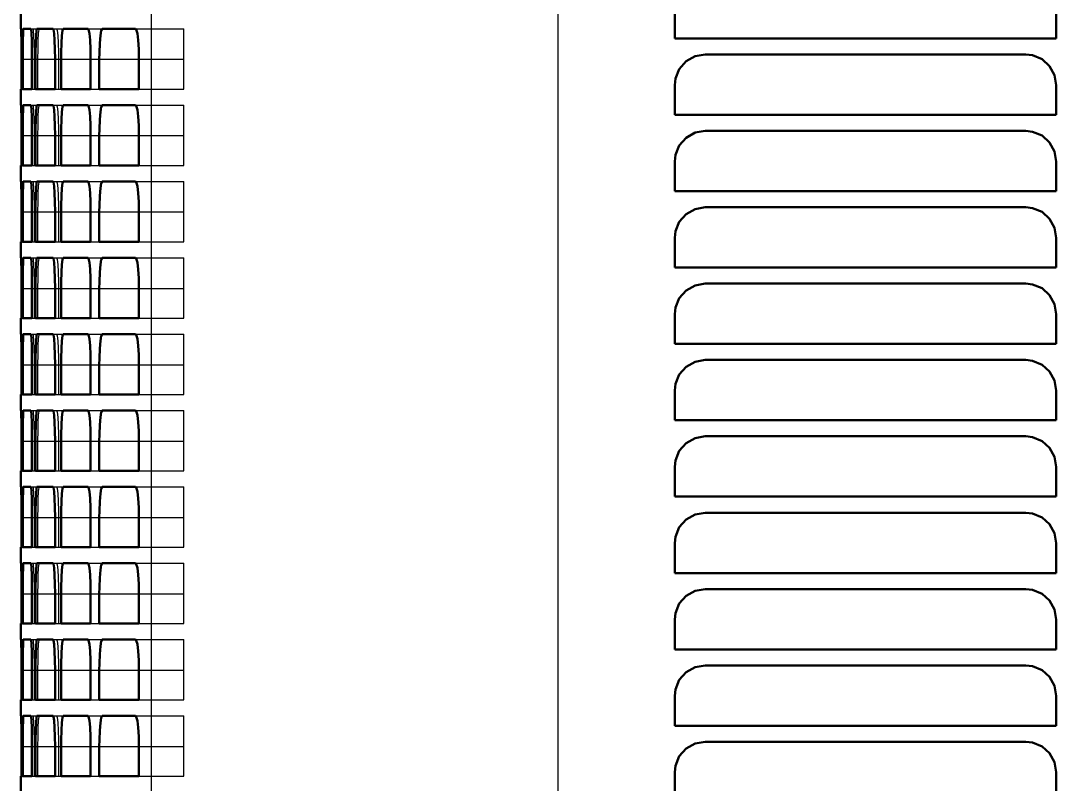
# Model space of a CAD drawing. Header units: inches. Extents: x -0.3 to 35.5, y 0 to 41.9.
# Drawn here: x -0.27 to 6.52, y 30.8 to 35.8 of the extents above; entities that cross this region are included whole.
import ezdxf

# ---------------------------------------------------------------- set-up
doc = ezdxf.new("R2010")
doc.units = ezdxf.units.IN
doc.header["$MEASUREMENT"] = 0
doc.linetypes.add('Dashed', pattern=[2, 1, -1])
for name, color, linetype, lineweight in [('AM_0', 7, 'Continuous', 50), ('AM_4', 3, 'Continuous', 25), ('AM_9', 6, 'Dashed', 25)]:
    doc.layers.add(name, color=color, linetype=linetype, lineweight=lineweight)

msp = doc.modelspace()

# ---------------------------------------------------------------- linework, layer by layer
at = {"layer": 'AM_0'}
for p, q in [((-0.27, 35.855), (-0.27, 35.75)), ((4.016, 35.881), (4.016, 35.686)), ((6.516, 35.686), (6.516, 35.881)), ((-0.2669, 35.75), (-0.27, 35.75)), ((-0.2032, 35.75), (-0.255, 35.75)), ((-0.0573, 35.75), (-0.1644, 35.75)), ((0.171, 35.75), (0.0085, 35.75)), ((0.4823, 35.75), (0.2639, 35.75)), ((4.016, 35.686), (6.516, 35.686)), ((6.316, 35.581), (4.216, 35.581)), ((-0.2652, 35.355), (-0.2652, 35.55)), ((-0.258, 35.55), (-0.258, 35.355)), ((-0.1963, 35.355), (-0.1963, 35.55)), ((-0.1727, 35.55), (-0.1727, 35.355)), ((-0.0452, 35.355), (-0.0452, 35.55)), ((-0.0051, 35.55), (-0.0051, 35.355)), ((0.1884, 35.355), (0.1884, 35.55)), ((0.2451, 35.55), (0.2451, 35.355)), ((0.505, 35.355), (0.505, 35.55)), ((4.016, 35.381), (4.016, 35.186)), ((6.516, 35.186), (6.516, 35.381)), ((-0.27, 35.355), (-0.2652, 35.355)), ((-0.27, 35.355), (-0.27, 35.25)), ((-0.258, 35.355), (-0.1963, 35.355)), ((-0.1727, 35.355), (-0.0452, 35.355)), ((-0.0051, 35.355), (0.1884, 35.355)), ((0.2451, 35.355), (0.505, 35.355)), ((-0.2669, 35.25), (-0.27, 35.25)), ((-0.2032, 35.25), (-0.255, 35.25)), ((-0.0573, 35.25), (-0.1644, 35.25)), ((0.171, 35.25), (0.0085, 35.25)), ((0.4823, 35.25), (0.2639, 35.25)), ((4.016, 35.186), (6.516, 35.186)), ((-0.2652, 34.855), (-0.2652, 35.05)), ((-0.258, 35.05), (-0.258, 34.855)), ((-0.1963, 34.855), (-0.1963, 35.05)), ((-0.1727, 35.05), (-0.1727, 34.855)), ((-0.0452, 34.855), (-0.0452, 35.05)), ((-0.0051, 35.05), (-0.0051, 34.855)), ((0.1884, 34.855), (0.1884, 35.05)), ((0.2451, 35.05), (0.2451, 34.855)), ((0.505, 34.855), (0.505, 35.05)), ((6.316, 35.081), (4.216, 35.081)), ((4.016, 34.881), (4.016, 34.686)), ((6.516, 34.686), (6.516, 34.881)), ((-0.27, 34.855), (-0.2652, 34.855)), ((-0.27, 34.855), (-0.27, 34.75)), ((-0.258, 34.855), (-0.1963, 34.855)), ((-0.1727, 34.855), (-0.0452, 34.855)), ((-0.0051, 34.855), (0.1884, 34.855)), ((0.2451, 34.855), (0.505, 34.855)), ((-0.2669, 34.75), (-0.27, 34.75)), ((-0.2032, 34.75), (-0.255, 34.75)), ((-0.0573, 34.75), (-0.1644, 34.75)), ((0.171, 34.75), (0.0085, 34.75)), ((0.4823, 34.75), (0.2639, 34.75)), ((4.016, 34.686), (6.516, 34.686)), ((-0.2652, 34.355), (-0.2652, 34.55)), ((-0.258, 34.55), (-0.258, 34.355)), ((-0.1963, 34.355), (-0.1963, 34.55)), ((-0.1727, 34.55), (-0.1727, 34.355)), ((-0.0452, 34.355), (-0.0452, 34.55)), ((-0.0051, 34.55), (-0.0051, 34.355)), ((0.1884, 34.355), (0.1884, 34.55)), ((0.2451, 34.55), (0.2451, 34.355)), ((0.505, 34.355), (0.505, 34.55)), ((6.316, 34.581), (4.216, 34.581)), ((-0.27, 34.355), (-0.2652, 34.355)), ((-0.27, 34.355), (-0.27, 34.25)), ((-0.258, 34.355), (-0.1963, 34.355)), ((-0.1727, 34.355), (-0.0452, 34.355)), ((-0.0051, 34.355), (0.1884, 34.355)), ((0.2451, 34.355), (0.505, 34.355)), ((4.016, 34.381), (4.016, 34.186)), ((6.516, 34.186), (6.516, 34.381)), ((-0.2669, 34.25), (-0.27, 34.25)), ((-0.2032, 34.25), (-0.255, 34.25)), ((-0.0573, 34.25), (-0.1644, 34.25)), ((0.171, 34.25), (0.0085, 34.25)), ((0.4823, 34.25), (0.2639, 34.25)), ((4.016, 34.186), (6.516, 34.186)), ((6.316, 34.081), (4.216, 34.081)), ((-0.2652, 33.855), (-0.2652, 34.05)), ((-0.258, 34.05), (-0.258, 33.855)), ((-0.1963, 33.855), (-0.1963, 34.05)), ((-0.1727, 34.05), (-0.1727, 33.855)), ((-0.0452, 33.855), (-0.0452, 34.05)), ((-0.0051, 34.05), (-0.0051, 33.855)), ((0.1884, 33.855), (0.1884, 34.05)), ((0.2451, 34.05), (0.2451, 33.855)), ((0.505, 33.855), (0.505, 34.05)), ((4.016, 33.881), (4.016, 33.686)), ((6.516, 33.686), (6.516, 33.881)), ((-0.27, 33.855), (-0.2652, 33.855)), ((-0.27, 33.855), (-0.27, 33.75)), ((-0.258, 33.855), (-0.1963, 33.855)), ((-0.1727, 33.855), (-0.0452, 33.855)), ((-0.0051, 33.855), (0.1884, 33.855)), ((0.2451, 33.855), (0.505, 33.855)), ((-0.2669, 33.75), (-0.27, 33.75)), ((-0.2032, 33.75), (-0.255, 33.75)), ((-0.0573, 33.75), (-0.1644, 33.75)), ((0.171, 33.75), (0.0085, 33.75)), ((0.4823, 33.75), (0.2639, 33.75)), ((4.016, 33.686), (6.516, 33.686)), ((-0.2652, 33.355), (-0.2652, 33.55)), ((-0.258, 33.55), (-0.258, 33.355)), ((-0.1963, 33.355), (-0.1963, 33.55)), ((-0.1727, 33.55), (-0.1727, 33.355)), ((-0.0452, 33.355), (-0.0452, 33.55)), ((-0.0051, 33.55), (-0.0051, 33.355)), ((0.1884, 33.355), (0.1884, 33.55)), ((0.2451, 33.55), (0.2451, 33.355)), ((0.505, 33.355), (0.505, 33.55)), ((6.316, 33.581), (4.216, 33.581)), ((-0.27, 33.355), (-0.2652, 33.355)), ((-0.27, 33.355), (-0.27, 33.25)), ((-0.258, 33.355), (-0.1963, 33.355)), ((-0.1727, 33.355), (-0.0452, 33.355)), ((-0.0051, 33.355), (0.1884, 33.355)), ((0.2451, 33.355), (0.505, 33.355)), ((4.016, 33.381), (4.016, 33.186)), ((6.516, 33.186), (6.516, 33.381)), ((-0.2669, 33.25), (-0.27, 33.25)), ((-0.2032, 33.25), (-0.255, 33.25)), ((-0.0573, 33.25), (-0.1644, 33.25)), ((0.171, 33.25), (0.0085, 33.25)), ((0.4823, 33.25), (0.2639, 33.25)), ((4.016, 33.186), (6.516, 33.186)), ((-0.2652, 32.855), (-0.2652, 33.05)), ((-0.258, 33.05), (-0.258, 32.855)), ((-0.1963, 32.855), (-0.1963, 33.05)), ((-0.1727, 33.05), (-0.1727, 32.855)), ((-0.0452, 32.855), (-0.0452, 33.05)), ((-0.0051, 33.05), (-0.0051, 32.855)), ((0.1884, 32.855), (0.1884, 33.05)), ((0.2451, 33.05), (0.2451, 32.855)), ((0.505, 32.855), (0.505, 33.05)), ((6.316, 33.081), (4.216, 33.081)), ((-0.27, 32.855), (-0.2652, 32.855)), ((-0.27, 32.855), (-0.27, 32.75)), ((-0.258, 32.855), (-0.1963, 32.855)), ((-0.1727, 32.855), (-0.0452, 32.855)), ((-0.0051, 32.855), (0.1884, 32.855)), ((0.2451, 32.855), (0.505, 32.855)), ((4.016, 32.881), (4.016, 32.686)), ((6.516, 32.686), (6.516, 32.881)), ((-0.2669, 32.75), (-0.27, 32.75)), ((-0.2032, 32.75), (-0.255, 32.75)), ((-0.0573, 32.75), (-0.1644, 32.75)), ((0.171, 32.75), (0.0085, 32.75)), ((0.4823, 32.75), (0.2639, 32.75)), ((4.016, 32.686), (6.516, 32.686)), ((6.316, 32.581), (4.216, 32.581)), ((-0.2652, 32.355), (-0.2652, 32.55)), ((-0.258, 32.55), (-0.258, 32.355)), ((-0.1963, 32.355), (-0.1963, 32.55)), ((-0.1727, 32.55), (-0.1727, 32.355)), ((-0.0452, 32.355), (-0.0452, 32.55)), ((-0.0051, 32.55), (-0.0051, 32.355)), ((0.1884, 32.355), (0.1884, 32.55)), ((0.2451, 32.55), (0.2451, 32.355)), ((0.505, 32.355), (0.505, 32.55)), ((4.016, 32.381), (4.016, 32.186)), ((6.516, 32.186), (6.516, 32.381)), ((-0.27, 32.355), (-0.2652, 32.355)), ((-0.27, 32.355), (-0.27, 32.25)), ((-0.258, 32.355), (-0.1963, 32.355)), ((-0.1727, 32.355), (-0.0452, 32.355)), ((-0.0051, 32.355), (0.1884, 32.355)), ((0.2451, 32.355), (0.505, 32.355)), ((-0.2669, 32.25), (-0.27, 32.25)), ((-0.2032, 32.25), (-0.255, 32.25)), ((-0.0573, 32.25), (-0.1644, 32.25)), ((0.171, 32.25), (0.0085, 32.25)), ((0.4823, 32.25), (0.2639, 32.25)), ((4.016, 32.186), (6.516, 32.186)), ((-0.2652, 31.855), (-0.2652, 32.05)), ((-0.258, 32.05), (-0.258, 31.855)), ((-0.1963, 31.855), (-0.1963, 32.05)), ((-0.1727, 32.05), (-0.1727, 31.855)), ((-0.0452, 31.855), (-0.0452, 32.05)), ((-0.0051, 32.05), (-0.0051, 31.855)), ((0.1884, 31.855), (0.1884, 32.05)), ((0.2451, 32.05), (0.2451, 31.855)), ((0.505, 31.855), (0.505, 32.05)), ((6.316, 32.081), (4.216, 32.081)), ((-0.27, 31.855), (-0.2652, 31.855)), ((-0.27, 31.855), (-0.27, 31.75)), ((-0.258, 31.855), (-0.1963, 31.855)), ((-0.1727, 31.855), (-0.0452, 31.855)), ((-0.0051, 31.855), (0.1884, 31.855)), ((0.2451, 31.855), (0.505, 31.855)), ((4.016, 31.881), (4.016, 31.686)), ((6.516, 31.686), (6.516, 31.881)), ((-0.2669, 31.75), (-0.27, 31.75)), ((-0.2032, 31.75), (-0.255, 31.75)), ((-0.0573, 31.75), (-0.1644, 31.75)), ((0.171, 31.75), (0.0085, 31.75)), ((0.4823, 31.75), (0.2639, 31.75)), ((4.016, 31.686), (6.516, 31.686)), ((6.316, 31.581), (4.216, 31.581)), ((-0.2652, 31.355), (-0.2652, 31.55)), ((-0.258, 31.55), (-0.258, 31.355)), ((-0.1963, 31.355), (-0.1963, 31.55)), ((-0.1727, 31.55), (-0.1727, 31.355)), ((-0.0452, 31.355), (-0.0452, 31.55)), ((-0.0051, 31.55), (-0.0051, 31.355)), ((0.1884, 31.355), (0.1884, 31.55)), ((0.2451, 31.55), (0.2451, 31.355)), ((0.505, 31.355), (0.505, 31.55)), ((-0.27, 31.355), (-0.2652, 31.355)), ((-0.27, 31.355), (-0.27, 31.25)), ((-0.258, 31.355), (-0.1963, 31.355)), ((-0.1727, 31.355), (-0.0452, 31.355)), ((-0.0051, 31.355), (0.1884, 31.355)), ((0.2451, 31.355), (0.505, 31.355)), ((4.016, 31.381), (4.016, 31.186)), ((6.516, 31.186), (6.516, 31.381)), ((-0.2669, 31.25), (-0.27, 31.25)), ((-0.2032, 31.25), (-0.255, 31.25)), ((-0.0573, 31.25), (-0.1644, 31.25)), ((0.171, 31.25), (0.0085, 31.25)), ((0.4823, 31.25), (0.2639, 31.25)), ((4.016, 31.186), (6.516, 31.186)), ((6.316, 31.081), (4.216, 31.081)), ((-0.2652, 30.855), (-0.2652, 31.05)), ((-0.258, 31.05), (-0.258, 30.855)), ((-0.1963, 30.855), (-0.1963, 31.05)), ((-0.1727, 31.05), (-0.1727, 30.855)), ((-0.0452, 30.855), (-0.0452, 31.05)), ((-0.0051, 31.05), (-0.0051, 30.855)), ((0.1884, 30.855), (0.1884, 31.05)), ((0.2451, 31.05), (0.2451, 30.855)), ((0.505, 30.855), (0.505, 31.05)), ((4.016, 30.881), (4.016, 30.686)), ((6.516, 30.686), (6.516, 30.881)), ((-0.27, 30.855), (-0.2652, 30.855)), ((-0.27, 30.855), (-0.27, 30.75)), ((-0.258, 30.855), (-0.1963, 30.855)), ((-0.1727, 30.855), (-0.0452, 30.855)), ((-0.0051, 30.855), (0.1884, 30.855)), ((0.2451, 30.855), (0.505, 30.855))]:
    msp.add_line(p, q, dxfattribs=at)
for points in [[(-0.2652, 35.55), (-0.2653, 35.6162), (-0.2656, 35.6749), (-0.266, 35.7196), (-0.2665, 35.7451), (-0.2669, 35.75)], [(-0.255, 35.75), (-0.256, 35.7387), (-0.2569, 35.7062), (-0.2576, 35.656), (-0.258, 35.5939), (-0.258, 35.55)], [(-0.1963, 35.55), (-0.1967, 35.6162), (-0.1978, 35.6749), (-0.1996, 35.7195), (-0.2017, 35.7451), (-0.2032, 35.75)], [(-0.1644, 35.75), (-0.1672, 35.7387), (-0.1696, 35.7061), (-0.1714, 35.6559), (-0.1725, 35.5937), (-0.1727, 35.55)], [(-0.0452, 35.55), (-0.0459, 35.6161), (-0.0479, 35.6748), (-0.0509, 35.7194), (-0.0547, 35.745), (-0.0573, 35.75)], [(0.0085, 35.75), (0.0039, 35.7387), (0, 35.706), (-0.003, 35.6557), (-0.0047, 35.5935), (-0.0051, 35.55)], [(0.1884, 35.55), (0.1875, 35.616), (0.1846, 35.6746), (0.1803, 35.7192), (0.1749, 35.745), (0.171, 35.75)], [(0.2639, 35.75), (0.2576, 35.7386), (0.2521, 35.7058), (0.2479, 35.6553), (0.2455, 35.5931), (0.2451, 35.55)], [(0.505, 35.55), (0.5038, 35.6159), (0.5001, 35.6743), (0.4944, 35.719), (0.4874, 35.7448), (0.4823, 35.75)], [(4.216, 35.581), (4.1495, 35.5696), (4.0905, 35.5367), (4.0458, 35.486), (4.0206, 35.4237), (4.016, 35.381)], [(6.516, 35.381), (6.5048, 35.447), (6.4725, 35.5055), (6.4227, 35.5502), (6.3607, 35.5759), (6.316, 35.581)], [(-0.2652, 35.05), (-0.2653, 35.1162), (-0.2656, 35.1749), (-0.266, 35.2196), (-0.2665, 35.2451), (-0.2669, 35.25)], [(-0.255, 35.25), (-0.256, 35.2387), (-0.2569, 35.2062), (-0.2576, 35.156), (-0.258, 35.0939), (-0.258, 35.05)], [(-0.1963, 35.05), (-0.1967, 35.1162), (-0.1978, 35.1749), (-0.1996, 35.2195), (-0.2017, 35.2451), (-0.2032, 35.25)], [(-0.1644, 35.25), (-0.1672, 35.2387), (-0.1696, 35.2061), (-0.1714, 35.1559), (-0.1725, 35.0937), (-0.1727, 35.05)], [(-0.0452, 35.05), (-0.0459, 35.1161), (-0.0479, 35.1748), (-0.0509, 35.2194), (-0.0547, 35.245), (-0.0573, 35.25)], [(0.0085, 35.25), (0.0039, 35.2387), (0, 35.206), (-0.003, 35.1557), (-0.0047, 35.0935), (-0.0051, 35.05)], [(0.1884, 35.05), (0.1875, 35.116), (0.1846, 35.1746), (0.1803, 35.2192), (0.1749, 35.245), (0.171, 35.25)], [(0.2639, 35.25), (0.2576, 35.2386), (0.2521, 35.2058), (0.2479, 35.1553), (0.2455, 35.0931), (0.2451, 35.05)], [(0.505, 35.05), (0.5038, 35.1159), (0.5001, 35.1743), (0.4944, 35.219), (0.4874, 35.2448), (0.4823, 35.25)], [(4.216, 35.081), (4.1495, 35.0696), (4.0905, 35.0367), (4.0458, 34.986), (4.0206, 34.9237), (4.016, 34.881)], [(6.516, 34.881), (6.5048, 34.947), (6.4725, 35.0055), (6.4227, 35.0502), (6.3607, 35.0759), (6.316, 35.081)], [(-0.2652, 34.55), (-0.2653, 34.6162), (-0.2656, 34.6749), (-0.266, 34.7196), (-0.2665, 34.7451), (-0.2669, 34.75)], [(-0.255, 34.75), (-0.256, 34.7387), (-0.2569, 34.7062), (-0.2576, 34.656), (-0.258, 34.5939), (-0.258, 34.55)], [(-0.1963, 34.55), (-0.1967, 34.6162), (-0.1978, 34.6749), (-0.1996, 34.7195), (-0.2017, 34.7451), (-0.2032, 34.75)], [(-0.1644, 34.75), (-0.1672, 34.7387), (-0.1696, 34.7061), (-0.1714, 34.6559), (-0.1725, 34.5937), (-0.1727, 34.55)], [(-0.0452, 34.55), (-0.0459, 34.6161), (-0.0479, 34.6748), (-0.0509, 34.7194), (-0.0547, 34.745), (-0.0573, 34.75)], [(0.0085, 34.75), (0.0039, 34.7387), (0, 34.706), (-0.003, 34.6557), (-0.0047, 34.5935), (-0.0051, 34.55)], [(0.1884, 34.55), (0.1875, 34.616), (0.1846, 34.6746), (0.1803, 34.7192), (0.1749, 34.745), (0.171, 34.75)], [(0.2639, 34.75), (0.2576, 34.7386), (0.2521, 34.7058), (0.2479, 34.6553), (0.2455, 34.5931), (0.2451, 34.55)], [(0.505, 34.55), (0.5038, 34.6159), (0.5001, 34.6743), (0.4944, 34.719), (0.4874, 34.7448), (0.4823, 34.75)], [(4.216, 34.581), (4.1495, 34.5696), (4.0905, 34.5367), (4.0458, 34.486), (4.0206, 34.4237), (4.016, 34.381)], [(6.516, 34.381), (6.5048, 34.447), (6.4725, 34.5055), (6.4227, 34.5502), (6.3607, 34.5759), (6.316, 34.581)], [(-0.2652, 34.05), (-0.2653, 34.1162), (-0.2656, 34.1749), (-0.266, 34.2196), (-0.2665, 34.2451), (-0.2669, 34.25)], [(-0.255, 34.25), (-0.256, 34.2387), (-0.2569, 34.2062), (-0.2576, 34.156), (-0.258, 34.0939), (-0.258, 34.05)], [(-0.1963, 34.05), (-0.1967, 34.1162), (-0.1978, 34.1749), (-0.1996, 34.2195), (-0.2017, 34.2451), (-0.2032, 34.25)], [(-0.1644, 34.25), (-0.1672, 34.2387), (-0.1696, 34.2061), (-0.1714, 34.1559), (-0.1725, 34.0937), (-0.1727, 34.05)], [(-0.0452, 34.05), (-0.0459, 34.1161), (-0.0479, 34.1748), (-0.0509, 34.2194), (-0.0547, 34.245), (-0.0573, 34.25)], [(0.0085, 34.25), (0.0039, 34.2387), (0, 34.206), (-0.003, 34.1557), (-0.0047, 34.0935), (-0.0051, 34.05)], [(0.1884, 34.05), (0.1875, 34.116), (0.1846, 34.1746), (0.1803, 34.2192), (0.1749, 34.245), (0.171, 34.25)], [(0.2639, 34.25), (0.2576, 34.2386), (0.2521, 34.2058), (0.2479, 34.1553), (0.2455, 34.0931), (0.2451, 34.05)], [(0.505, 34.05), (0.5038, 34.1159), (0.5001, 34.1743), (0.4944, 34.219), (0.4874, 34.2448), (0.4823, 34.25)], [(4.216, 34.081), (4.1495, 34.0696), (4.0905, 34.0367), (4.0458, 33.986), (4.0206, 33.9237), (4.016, 33.881)], [(6.516, 33.881), (6.5048, 33.947), (6.4725, 34.0055), (6.4227, 34.0502), (6.3607, 34.0759), (6.316, 34.081)], [(-0.2652, 33.55), (-0.2653, 33.6162), (-0.2656, 33.6749), (-0.266, 33.7196), (-0.2665, 33.7451), (-0.2669, 33.75)], [(-0.255, 33.75), (-0.256, 33.7387), (-0.2569, 33.7062), (-0.2576, 33.656), (-0.258, 33.5939), (-0.258, 33.55)], [(-0.1963, 33.55), (-0.1967, 33.6162), (-0.1978, 33.6749), (-0.1996, 33.7195), (-0.2017, 33.7451), (-0.2032, 33.75)], [(-0.1644, 33.75), (-0.1672, 33.7387), (-0.1696, 33.7061), (-0.1714, 33.6559), (-0.1725, 33.5937), (-0.1727, 33.55)], [(-0.0452, 33.55), (-0.0459, 33.6161), (-0.0479, 33.6748), (-0.0509, 33.7194), (-0.0547, 33.745), (-0.0573, 33.75)], [(0.0085, 33.75), (0.0039, 33.7387), (0, 33.706), (-0.003, 33.6557), (-0.0047, 33.5935), (-0.0051, 33.55)], [(0.1884, 33.55), (0.1875, 33.616), (0.1846, 33.6746), (0.1803, 33.7192), (0.1749, 33.745), (0.171, 33.75)], [(0.2639, 33.75), (0.2576, 33.7386), (0.2521, 33.7058), (0.2479, 33.6553), (0.2455, 33.5931), (0.2451, 33.55)], [(0.505, 33.55), (0.5038, 33.6159), (0.5001, 33.6743), (0.4944, 33.719), (0.4874, 33.7448), (0.4823, 33.75)], [(4.216, 33.581), (4.1495, 33.5696), (4.0905, 33.5367), (4.0458, 33.486), (4.0206, 33.4237), (4.016, 33.381)], [(6.516, 33.381), (6.5048, 33.447), (6.4725, 33.5055), (6.4227, 33.5502), (6.3607, 33.5759), (6.316, 33.581)], [(-0.2652, 33.05), (-0.2653, 33.1162), (-0.2656, 33.1749), (-0.266, 33.2196), (-0.2665, 33.2451), (-0.2669, 33.25)], [(-0.255, 33.25), (-0.256, 33.2387), (-0.2569, 33.2062), (-0.2576, 33.156), (-0.258, 33.0939), (-0.258, 33.05)], [(-0.1963, 33.05), (-0.1967, 33.1162), (-0.1978, 33.1749), (-0.1996, 33.2195), (-0.2017, 33.2451), (-0.2032, 33.25)], [(-0.1644, 33.25), (-0.1672, 33.2387), (-0.1696, 33.2061), (-0.1714, 33.1559), (-0.1725, 33.0937), (-0.1727, 33.05)], [(-0.0452, 33.05), (-0.0459, 33.1161), (-0.0479, 33.1748), (-0.0509, 33.2194), (-0.0547, 33.245), (-0.0573, 33.25)], [(0.0085, 33.25), (0.0039, 33.2387), (0, 33.206), (-0.003, 33.1557), (-0.0047, 33.0935), (-0.0051, 33.05)], [(0.1884, 33.05), (0.1875, 33.116), (0.1846, 33.1746), (0.1803, 33.2192), (0.1749, 33.245), (0.171, 33.25)], [(0.2639, 33.25), (0.2576, 33.2386), (0.2521, 33.2058), (0.2479, 33.1553), (0.2455, 33.0931), (0.2451, 33.05)], [(0.505, 33.05), (0.5038, 33.1159), (0.5001, 33.1743), (0.4944, 33.219), (0.4874, 33.2448), (0.4823, 33.25)], [(4.216, 33.081), (4.1495, 33.0696), (4.0905, 33.0367), (4.0458, 32.986), (4.0206, 32.9237), (4.016, 32.881)], [(6.516, 32.881), (6.5048, 32.947), (6.4725, 33.0055), (6.4227, 33.0502), (6.3607, 33.0759), (6.316, 33.081)], [(-0.2652, 32.55), (-0.2653, 32.6162), (-0.2656, 32.6749), (-0.266, 32.7196), (-0.2665, 32.7451), (-0.2669, 32.75)], [(-0.255, 32.75), (-0.256, 32.7387), (-0.2569, 32.7062), (-0.2576, 32.656), (-0.258, 32.5939), (-0.258, 32.55)], [(-0.1963, 32.55), (-0.1967, 32.6162), (-0.1978, 32.6749), (-0.1996, 32.7195), (-0.2017, 32.7451), (-0.2032, 32.75)], [(-0.1644, 32.75), (-0.1672, 32.7387), (-0.1696, 32.7061), (-0.1714, 32.6559), (-0.1725, 32.5937), (-0.1727, 32.55)], [(-0.0452, 32.55), (-0.0459, 32.6161), (-0.0479, 32.6748), (-0.0509, 32.7194), (-0.0547, 32.745), (-0.0573, 32.75)], [(0.0085, 32.75), (0.0039, 32.7387), (0, 32.706), (-0.003, 32.6557), (-0.0047, 32.5935), (-0.0051, 32.55)], [(0.1884, 32.55), (0.1875, 32.616), (0.1846, 32.6746), (0.1803, 32.7192), (0.1749, 32.745), (0.171, 32.75)], [(0.2639, 32.75), (0.2576, 32.7386), (0.2521, 32.7058), (0.2479, 32.6553), (0.2455, 32.5931), (0.2451, 32.55)], [(0.505, 32.55), (0.5038, 32.6159), (0.5001, 32.6743), (0.4944, 32.719), (0.4874, 32.7448), (0.4823, 32.75)], [(4.216, 32.581), (4.1495, 32.5696), (4.0905, 32.5367), (4.0458, 32.486), (4.0206, 32.4237), (4.016, 32.381)], [(6.516, 32.381), (6.5048, 32.447), (6.4725, 32.5055), (6.4227, 32.5502), (6.3607, 32.5759), (6.316, 32.581)], [(-0.2652, 32.05), (-0.2653, 32.1162), (-0.2656, 32.1749), (-0.266, 32.2196), (-0.2665, 32.2451), (-0.2669, 32.25)], [(-0.255, 32.25), (-0.256, 32.2387), (-0.2569, 32.2062), (-0.2576, 32.156), (-0.258, 32.0939), (-0.258, 32.05)], [(-0.1963, 32.05), (-0.1967, 32.1162), (-0.1978, 32.1749), (-0.1996, 32.2195), (-0.2017, 32.2451), (-0.2032, 32.25)], [(-0.1644, 32.25), (-0.1672, 32.2387), (-0.1696, 32.2061), (-0.1714, 32.1559), (-0.1725, 32.0937), (-0.1727, 32.05)], [(-0.0452, 32.05), (-0.0459, 32.1161), (-0.0479, 32.1748), (-0.0509, 32.2194), (-0.0547, 32.245), (-0.0573, 32.25)], [(0.0085, 32.25), (0.0039, 32.2387), (0, 32.206), (-0.003, 32.1557), (-0.0047, 32.0935), (-0.0051, 32.05)], [(0.1884, 32.05), (0.1875, 32.116), (0.1846, 32.1746), (0.1803, 32.2192), (0.1749, 32.245), (0.171, 32.25)], [(0.2639, 32.25), (0.2576, 32.2386), (0.2521, 32.2058), (0.2479, 32.1553), (0.2455, 32.0931), (0.2451, 32.05)], [(0.505, 32.05), (0.5038, 32.1159), (0.5001, 32.1743), (0.4944, 32.219), (0.4874, 32.2448), (0.4823, 32.25)], [(4.216, 32.081), (4.1495, 32.0696), (4.0905, 32.0367), (4.0458, 31.986), (4.0206, 31.9237), (4.016, 31.881)], [(6.516, 31.881), (6.5048, 31.947), (6.4725, 32.0055), (6.4227, 32.0502), (6.3607, 32.0759), (6.316, 32.081)], [(-0.2652, 31.55), (-0.2653, 31.6162), (-0.2656, 31.6749), (-0.266, 31.7196), (-0.2665, 31.7451), (-0.2669, 31.75)], [(-0.255, 31.75), (-0.256, 31.7387), (-0.2569, 31.7062), (-0.2576, 31.656), (-0.258, 31.5939), (-0.258, 31.55)], [(-0.1963, 31.55), (-0.1967, 31.6162), (-0.1978, 31.6749), (-0.1996, 31.7195), (-0.2017, 31.7451), (-0.2032, 31.75)], [(-0.1644, 31.75), (-0.1672, 31.7387), (-0.1696, 31.7061), (-0.1714, 31.6559), (-0.1725, 31.5937), (-0.1727, 31.55)], [(-0.0452, 31.55), (-0.0459, 31.6161), (-0.0479, 31.6748), (-0.0509, 31.7194), (-0.0547, 31.745), (-0.0573, 31.75)], [(0.0085, 31.75), (0.0039, 31.7387), (0, 31.706), (-0.003, 31.6557), (-0.0047, 31.5935), (-0.0051, 31.55)], [(0.1884, 31.55), (0.1875, 31.616), (0.1846, 31.6746), (0.1803, 31.7192), (0.1749, 31.745), (0.171, 31.75)], [(0.2639, 31.75), (0.2576, 31.7386), (0.2521, 31.7058), (0.2479, 31.6553), (0.2455, 31.5931), (0.2451, 31.55)], [(0.505, 31.55), (0.5038, 31.6159), (0.5001, 31.6743), (0.4944, 31.719), (0.4874, 31.7448), (0.4823, 31.75)], [(4.216, 31.581), (4.1495, 31.5696), (4.0905, 31.5367), (4.0458, 31.486), (4.0206, 31.4237), (4.016, 31.381)], [(6.516, 31.381), (6.5048, 31.447), (6.4725, 31.5055), (6.4227, 31.5502), (6.3607, 31.5759), (6.316, 31.581)], [(-0.2652, 31.05), (-0.2653, 31.1162), (-0.2656, 31.1749), (-0.266, 31.2196), (-0.2665, 31.2451), (-0.2669, 31.25)], [(-0.255, 31.25), (-0.256, 31.2387), (-0.2569, 31.2062), (-0.2576, 31.156), (-0.258, 31.0939), (-0.258, 31.05)], [(-0.1963, 31.05), (-0.1967, 31.1162), (-0.1978, 31.1749), (-0.1996, 31.2195), (-0.2017, 31.2451), (-0.2032, 31.25)], [(-0.1644, 31.25), (-0.1672, 31.2387), (-0.1696, 31.2061), (-0.1714, 31.1559), (-0.1725, 31.0937), (-0.1727, 31.05)], [(-0.0452, 31.05), (-0.0459, 31.1161), (-0.0479, 31.1748), (-0.0509, 31.2194), (-0.0547, 31.245), (-0.0573, 31.25)], [(0.0085, 31.25), (0.0039, 31.2387), (0, 31.206), (-0.003, 31.1557), (-0.0047, 31.0935), (-0.0051, 31.05)], [(0.1884, 31.05), (0.1875, 31.116), (0.1846, 31.1746), (0.1803, 31.2192), (0.1749, 31.245), (0.171, 31.25)], [(0.2639, 31.25), (0.2576, 31.2386), (0.2521, 31.2058), (0.2479, 31.1553), (0.2455, 31.0931), (0.2451, 31.05)], [(0.505, 31.05), (0.5038, 31.1159), (0.5001, 31.1743), (0.4944, 31.219), (0.4874, 31.2448), (0.4823, 31.25)], [(4.216, 31.081), (4.1495, 31.0696), (4.0905, 31.0367), (4.0458, 30.986), (4.0206, 30.9237), (4.016, 30.881)], [(6.516, 30.881), (6.5048, 30.947), (6.4725, 31.0055), (6.4227, 31.0502), (6.3607, 31.0759), (6.316, 31.081)]]:
    msp.add_lwpolyline(points, dxfattribs=at)
at = {"layer": 'AM_4'}
for p, q in [((0.5858, 41.15), (0.5858, 1.69)), ((3.2489, 41.15), (3.2489, 1.69)), ((-0.258, 35.55), (-0.1963, 35.55)), ((-0.1727, 35.55), (-0.0452, 35.55)), ((-0.0051, 35.55), (0.1884, 35.55)), ((0.2451, 35.55), (0.505, 35.55)), ((-0.258, 35.05), (-0.1963, 35.05)), ((-0.1727, 35.05), (-0.0452, 35.05)), ((-0.0051, 35.05), (0.1884, 35.05)), ((0.2451, 35.05), (0.505, 35.05)), ((-0.258, 34.55), (-0.1963, 34.55)), ((-0.1727, 34.55), (-0.0452, 34.55)), ((-0.0051, 34.55), (0.1884, 34.55)), ((0.2451, 34.55), (0.505, 34.55)), ((-0.258, 34.05), (-0.1963, 34.05)), ((-0.1727, 34.05), (-0.0452, 34.05)), ((-0.0051, 34.05), (0.1884, 34.05)), ((0.2451, 34.05), (0.505, 34.05)), ((-0.258, 33.55), (-0.1963, 33.55)), ((-0.1727, 33.55), (-0.0452, 33.55)), ((-0.0051, 33.55), (0.1884, 33.55)), ((0.2451, 33.55), (0.505, 33.55)), ((-0.258, 33.05), (-0.1963, 33.05)), ((-0.1727, 33.05), (-0.0452, 33.05)), ((-0.0051, 33.05), (0.1884, 33.05)), ((0.2451, 33.05), (0.505, 33.05)), ((-0.258, 32.55), (-0.1963, 32.55)), ((-0.1727, 32.55), (-0.0452, 32.55)), ((-0.0051, 32.55), (0.1884, 32.55)), ((0.2451, 32.55), (0.505, 32.55)), ((-0.258, 32.05), (-0.1963, 32.05)), ((-0.1727, 32.05), (-0.0452, 32.05)), ((-0.0051, 32.05), (0.1884, 32.05)), ((0.2451, 32.05), (0.505, 32.05)), ((-0.258, 31.55), (-0.1963, 31.55)), ((-0.1727, 31.55), (-0.0452, 31.55)), ((-0.0051, 31.55), (0.1884, 31.55)), ((0.2451, 31.55), (0.505, 31.55)), ((-0.258, 31.05), (-0.1963, 31.05)), ((-0.1727, 31.05), (-0.0452, 31.05)), ((-0.0051, 31.05), (0.1884, 31.05)), ((0.2451, 31.05), (0.505, 31.05))]:
    msp.add_line(p, q, dxfattribs=at)
at = {"layer": 'AM_9'}
for p, q in [((3.2489, 41.15), (3.2489, 14.69)), ((-0.2669, 35.75), (-0.255, 35.75)), ((-0.2032, 35.75), (-0.1644, 35.75)), ((-0.0573, 35.75), (0.0085, 35.75)), ((0.171, 35.75), (0.2639, 35.75)), ((0.4823, 35.75), (0.8, 35.75)), ((0.8, 35.355), (0.8, 35.75)), ((-0.2652, 35.55), (-0.258, 35.55)), ((-0.2613, 35.55), (-0.2613, 35.355)), ((-0.2522, 35.355), (-0.2522, 35.55)), ((-0.1963, 35.55), (-0.1727, 35.55)), ((-0.1826, 35.55), (-0.1826, 35.355)), ((-0.157, 35.355), (-0.157, 35.55)), ((-0.0452, 35.55), (-0.0051, 35.55)), ((-0.0217, 35.55), (-0.0217, 35.355)), ((0.1884, 35.55), (0.2451, 35.55)), ((0.505, 35.55), (0.8, 35.55)), ((-0.2652, 35.355), (-0.258, 35.355)), ((-0.1963, 35.355), (-0.1727, 35.355)), ((-0.0452, 35.355), (-0.0051, 35.355)), ((0.1884, 35.355), (0.2451, 35.355)), ((0.505, 35.355), (0.8, 35.355)), ((-0.2669, 35.25), (-0.255, 35.25)), ((-0.2032, 35.25), (-0.1644, 35.25)), ((-0.0573, 35.25), (0.0085, 35.25)), ((0.171, 35.25), (0.2639, 35.25)), ((0.4823, 35.25), (0.8, 35.25)), ((0.8, 34.855), (0.8, 35.25)), ((-0.2652, 35.05), (-0.258, 35.05)), ((-0.2613, 35.05), (-0.2613, 34.855)), ((-0.2522, 34.855), (-0.2522, 35.05)), ((-0.1963, 35.05), (-0.1727, 35.05)), ((-0.1826, 35.05), (-0.1826, 34.855)), ((-0.157, 34.855), (-0.157, 35.05)), ((-0.0452, 35.05), (-0.0051, 35.05)), ((-0.0217, 35.05), (-0.0217, 34.855)), ((0.1884, 35.05), (0.2451, 35.05)), ((0.505, 35.05), (0.8, 35.05)), ((-0.2652, 34.855), (-0.258, 34.855)), ((-0.1963, 34.855), (-0.1727, 34.855)), ((-0.0452, 34.855), (-0.0051, 34.855)), ((0.1884, 34.855), (0.2451, 34.855)), ((0.505, 34.855), (0.8, 34.855)), ((-0.2669, 34.75), (-0.255, 34.75)), ((-0.2032, 34.75), (-0.1644, 34.75)), ((-0.0573, 34.75), (0.0085, 34.75)), ((0.171, 34.75), (0.2639, 34.75)), ((0.4823, 34.75), (0.8, 34.75)), ((0.8, 34.355), (0.8, 34.75)), ((-0.2652, 34.55), (-0.258, 34.55)), ((-0.2613, 34.55), (-0.2613, 34.355)), ((-0.2522, 34.355), (-0.2522, 34.55)), ((-0.1963, 34.55), (-0.1727, 34.55)), ((-0.1826, 34.55), (-0.1826, 34.355)), ((-0.157, 34.355), (-0.157, 34.55)), ((-0.0452, 34.55), (-0.0051, 34.55)), ((-0.0217, 34.55), (-0.0217, 34.355)), ((0.1884, 34.55), (0.2451, 34.55)), ((0.505, 34.55), (0.8, 34.55)), ((-0.2652, 34.355), (-0.258, 34.355)), ((-0.1963, 34.355), (-0.1727, 34.355)), ((-0.0452, 34.355), (-0.0051, 34.355)), ((0.1884, 34.355), (0.2451, 34.355)), ((0.505, 34.355), (0.8, 34.355)), ((-0.2669, 34.25), (-0.255, 34.25)), ((-0.2032, 34.25), (-0.1644, 34.25)), ((-0.0573, 34.25), (0.0085, 34.25)), ((0.171, 34.25), (0.2639, 34.25)), ((0.4823, 34.25), (0.8, 34.25)), ((0.8, 33.855), (0.8, 34.25)), ((-0.2652, 34.05), (-0.258, 34.05)), ((-0.2613, 34.05), (-0.2613, 33.855)), ((-0.2522, 33.855), (-0.2522, 34.05)), ((-0.1963, 34.05), (-0.1727, 34.05)), ((-0.1826, 34.05), (-0.1826, 33.855)), ((-0.157, 33.855), (-0.157, 34.05)), ((-0.0452, 34.05), (-0.0051, 34.05)), ((-0.0217, 34.05), (-0.0217, 33.855)), ((0.1884, 34.05), (0.2451, 34.05)), ((0.505, 34.05), (0.8, 34.05)), ((-0.2652, 33.855), (-0.258, 33.855)), ((-0.1963, 33.855), (-0.1727, 33.855)), ((-0.0452, 33.855), (-0.0051, 33.855)), ((0.1884, 33.855), (0.2451, 33.855)), ((0.505, 33.855), (0.8, 33.855)), ((-0.2669, 33.75), (-0.255, 33.75)), ((-0.2032, 33.75), (-0.1644, 33.75)), ((-0.0573, 33.75), (0.0085, 33.75)), ((0.171, 33.75), (0.2639, 33.75)), ((0.4823, 33.75), (0.8, 33.75)), ((0.8, 33.355), (0.8, 33.75)), ((-0.2652, 33.55), (-0.258, 33.55)), ((-0.2613, 33.55), (-0.2613, 33.355)), ((-0.2522, 33.355), (-0.2522, 33.55)), ((-0.1963, 33.55), (-0.1727, 33.55)), ((-0.1826, 33.55), (-0.1826, 33.355)), ((-0.157, 33.355), (-0.157, 33.55)), ((-0.0452, 33.55), (-0.0051, 33.55)), ((-0.0217, 33.55), (-0.0217, 33.355)), ((0.1884, 33.55), (0.2451, 33.55)), ((0.505, 33.55), (0.8, 33.55)), ((-0.2652, 33.355), (-0.258, 33.355)), ((-0.1963, 33.355), (-0.1727, 33.355)), ((-0.0452, 33.355), (-0.0051, 33.355)), ((0.1884, 33.355), (0.2451, 33.355)), ((0.505, 33.355), (0.8, 33.355)), ((-0.2669, 33.25), (-0.255, 33.25)), ((-0.2032, 33.25), (-0.1644, 33.25)), ((-0.0573, 33.25), (0.0085, 33.25)), ((0.171, 33.25), (0.2639, 33.25)), ((0.4823, 33.25), (0.8, 33.25)), ((0.8, 32.855), (0.8, 33.25)), ((-0.2652, 33.05), (-0.258, 33.05)), ((-0.2613, 33.05), (-0.2613, 32.855)), ((-0.2522, 32.855), (-0.2522, 33.05)), ((-0.1963, 33.05), (-0.1727, 33.05)), ((-0.1826, 33.05), (-0.1826, 32.855)), ((-0.157, 32.855), (-0.157, 33.05)), ((-0.0452, 33.05), (-0.0051, 33.05)), ((-0.0217, 33.05), (-0.0217, 32.855)), ((0.1884, 33.05), (0.2451, 33.05)), ((0.505, 33.05), (0.8, 33.05)), ((-0.2652, 32.855), (-0.258, 32.855)), ((-0.1963, 32.855), (-0.1727, 32.855)), ((-0.0452, 32.855), (-0.0051, 32.855)), ((0.1884, 32.855), (0.2451, 32.855)), ((0.505, 32.855), (0.8, 32.855)), ((-0.2669, 32.75), (-0.255, 32.75)), ((-0.2032, 32.75), (-0.1644, 32.75)), ((-0.0573, 32.75), (0.0085, 32.75)), ((0.171, 32.75), (0.2639, 32.75)), ((0.4823, 32.75), (0.8, 32.75)), ((0.8, 32.355), (0.8, 32.75)), ((-0.2652, 32.55), (-0.258, 32.55)), ((-0.2613, 32.55), (-0.2613, 32.355)), ((-0.2522, 32.355), (-0.2522, 32.55)), ((-0.1963, 32.55), (-0.1727, 32.55)), ((-0.1826, 32.55), (-0.1826, 32.355)), ((-0.157, 32.355), (-0.157, 32.55)), ((-0.0452, 32.55), (-0.0051, 32.55)), ((-0.0217, 32.55), (-0.0217, 32.355)), ((0.1884, 32.55), (0.2451, 32.55)), ((0.505, 32.55), (0.8, 32.55)), ((-0.2652, 32.355), (-0.258, 32.355)), ((-0.1963, 32.355), (-0.1727, 32.355)), ((-0.0452, 32.355), (-0.0051, 32.355)), ((0.1884, 32.355), (0.2451, 32.355)), ((0.505, 32.355), (0.8, 32.355)), ((-0.2669, 32.25), (-0.255, 32.25)), ((-0.2032, 32.25), (-0.1644, 32.25)), ((-0.0573, 32.25), (0.0085, 32.25)), ((0.171, 32.25), (0.2639, 32.25)), ((0.4823, 32.25), (0.8, 32.25)), ((0.8, 31.855), (0.8, 32.25)), ((-0.2652, 32.05), (-0.258, 32.05)), ((-0.2613, 32.05), (-0.2613, 31.855)), ((-0.2522, 31.855), (-0.2522, 32.05)), ((-0.1963, 32.05), (-0.1727, 32.05)), ((-0.1826, 32.05), (-0.1826, 31.855)), ((-0.157, 31.855), (-0.157, 32.05)), ((-0.0452, 32.05), (-0.0051, 32.05)), ((-0.0217, 32.05), (-0.0217, 31.855)), ((0.1884, 32.05), (0.2451, 32.05)), ((0.505, 32.05), (0.8, 32.05)), ((-0.2652, 31.855), (-0.258, 31.855)), ((-0.1963, 31.855), (-0.1727, 31.855)), ((-0.0452, 31.855), (-0.0051, 31.855)), ((0.1884, 31.855), (0.2451, 31.855)), ((0.505, 31.855), (0.8, 31.855)), ((-0.2669, 31.75), (-0.255, 31.75)), ((-0.2032, 31.75), (-0.1644, 31.75)), ((-0.0573, 31.75), (0.0085, 31.75)), ((0.171, 31.75), (0.2639, 31.75)), ((0.4823, 31.75), (0.8, 31.75)), ((0.8, 31.355), (0.8, 31.75)), ((-0.2652, 31.55), (-0.258, 31.55)), ((-0.2613, 31.55), (-0.2613, 31.355)), ((-0.2522, 31.355), (-0.2522, 31.55)), ((-0.1963, 31.55), (-0.1727, 31.55)), ((-0.1826, 31.55), (-0.1826, 31.355)), ((-0.157, 31.355), (-0.157, 31.55)), ((-0.0452, 31.55), (-0.0051, 31.55)), ((-0.0217, 31.55), (-0.0217, 31.355)), ((0.1884, 31.55), (0.2451, 31.55)), ((0.505, 31.55), (0.8, 31.55)), ((-0.2652, 31.355), (-0.258, 31.355)), ((-0.1963, 31.355), (-0.1727, 31.355)), ((-0.0452, 31.355), (-0.0051, 31.355)), ((0.1884, 31.355), (0.2451, 31.355)), ((0.505, 31.355), (0.8, 31.355)), ((-0.2669, 31.25), (-0.255, 31.25)), ((-0.2032, 31.25), (-0.1644, 31.25)), ((-0.0573, 31.25), (0.0085, 31.25)), ((0.171, 31.25), (0.2639, 31.25)), ((0.4823, 31.25), (0.8, 31.25)), ((0.8, 30.855), (0.8, 31.25)), ((-0.2652, 31.05), (-0.258, 31.05)), ((-0.2613, 31.05), (-0.2613, 30.855)), ((-0.2522, 30.855), (-0.2522, 31.05)), ((-0.1963, 31.05), (-0.1727, 31.05)), ((-0.1826, 31.05), (-0.1826, 30.855)), ((-0.157, 30.855), (-0.157, 31.05)), ((-0.0452, 31.05), (-0.0051, 31.05)), ((-0.0217, 31.05), (-0.0217, 30.855)), ((0.1884, 31.05), (0.2451, 31.05)), ((0.505, 31.05), (0.8, 31.05)), ((-0.2652, 30.855), (-0.258, 30.855)), ((-0.1963, 30.855), (-0.1727, 30.855)), ((-0.0452, 30.855), (-0.0051, 30.855)), ((0.1884, 30.855), (0.2451, 30.855)), ((0.505, 30.855), (0.8, 30.855))]:
    msp.add_line(p, q, dxfattribs=at)
for points in [[(-0.2636, 35.75), (-0.2629, 35.7387), (-0.2622, 35.7062), (-0.2617, 35.656), (-0.2614, 35.5939), (-0.2613, 35.55)], [(-0.2522, 35.55), (-0.252, 35.6162), (-0.2514, 35.6749), (-0.2505, 35.7196), (-0.2494, 35.7451), (-0.2485, 35.75)], [(-0.1901, 35.75), (-0.1877, 35.7387), (-0.1855, 35.7061), (-0.1838, 35.6559), (-0.1828, 35.5938), (-0.1826, 35.55)], [(-0.157, 35.55), (-0.1565, 35.6162), (-0.1551, 35.6748), (-0.1529, 35.7195), (-0.1501, 35.7451), (-0.1481, 35.75)], [(-0.0345, 35.75), (-0.0303, 35.7387), (-0.0265, 35.706), (-0.0236, 35.6557), (-0.022, 35.5935), (-0.0217, 35.55)], [(-0.2636, 35.25), (-0.2629, 35.2387), (-0.2622, 35.2062), (-0.2617, 35.156), (-0.2614, 35.0939), (-0.2613, 35.05)], [(-0.2522, 35.05), (-0.252, 35.1162), (-0.2514, 35.1749), (-0.2505, 35.2196), (-0.2494, 35.2451), (-0.2485, 35.25)], [(-0.1901, 35.25), (-0.1877, 35.2387), (-0.1855, 35.2061), (-0.1838, 35.1559), (-0.1828, 35.0938), (-0.1826, 35.05)], [(-0.157, 35.05), (-0.1565, 35.1162), (-0.1551, 35.1748), (-0.1529, 35.2195), (-0.1501, 35.2451), (-0.1481, 35.25)], [(-0.0345, 35.25), (-0.0303, 35.2387), (-0.0265, 35.206), (-0.0236, 35.1557), (-0.022, 35.0935), (-0.0217, 35.05)], [(-0.2636, 34.75), (-0.2629, 34.7387), (-0.2622, 34.7062), (-0.2617, 34.656), (-0.2614, 34.5939), (-0.2613, 34.55)], [(-0.2522, 34.55), (-0.252, 34.6162), (-0.2514, 34.6749), (-0.2505, 34.7196), (-0.2494, 34.7451), (-0.2485, 34.75)], [(-0.1901, 34.75), (-0.1877, 34.7387), (-0.1855, 34.7061), (-0.1838, 34.6559), (-0.1828, 34.5938), (-0.1826, 34.55)], [(-0.157, 34.55), (-0.1565, 34.6162), (-0.1551, 34.6748), (-0.1529, 34.7195), (-0.1501, 34.7451), (-0.1481, 34.75)], [(-0.0345, 34.75), (-0.0303, 34.7387), (-0.0265, 34.706), (-0.0236, 34.6557), (-0.022, 34.5935), (-0.0217, 34.55)], [(-0.2636, 34.25), (-0.2629, 34.2387), (-0.2622, 34.2062), (-0.2617, 34.156), (-0.2614, 34.0939), (-0.2613, 34.05)], [(-0.2522, 34.05), (-0.252, 34.1162), (-0.2514, 34.1749), (-0.2505, 34.2196), (-0.2494, 34.2451), (-0.2485, 34.25)], [(-0.1901, 34.25), (-0.1877, 34.2387), (-0.1855, 34.2061), (-0.1838, 34.1559), (-0.1828, 34.0938), (-0.1826, 34.05)], [(-0.157, 34.05), (-0.1565, 34.1162), (-0.1551, 34.1748), (-0.1529, 34.2195), (-0.1501, 34.2451), (-0.1481, 34.25)], [(-0.0345, 34.25), (-0.0303, 34.2387), (-0.0265, 34.206), (-0.0236, 34.1557), (-0.022, 34.0935), (-0.0217, 34.05)], [(-0.2636, 33.75), (-0.2629, 33.7387), (-0.2622, 33.7062), (-0.2617, 33.656), (-0.2614, 33.5939), (-0.2613, 33.55)], [(-0.2522, 33.55), (-0.252, 33.6162), (-0.2514, 33.6749), (-0.2505, 33.7196), (-0.2494, 33.7451), (-0.2485, 33.75)], [(-0.1901, 33.75), (-0.1877, 33.7387), (-0.1855, 33.7061), (-0.1838, 33.6559), (-0.1828, 33.5938), (-0.1826, 33.55)], [(-0.157, 33.55), (-0.1565, 33.6162), (-0.1551, 33.6748), (-0.1529, 33.7195), (-0.1501, 33.7451), (-0.1481, 33.75)], [(-0.0345, 33.75), (-0.0303, 33.7387), (-0.0265, 33.706), (-0.0236, 33.6557), (-0.022, 33.5935), (-0.0217, 33.55)], [(-0.2636, 33.25), (-0.2629, 33.2387), (-0.2622, 33.2062), (-0.2617, 33.156), (-0.2614, 33.0939), (-0.2613, 33.05)], [(-0.2522, 33.05), (-0.252, 33.1162), (-0.2514, 33.1749), (-0.2505, 33.2196), (-0.2494, 33.2451), (-0.2485, 33.25)], [(-0.1901, 33.25), (-0.1877, 33.2387), (-0.1855, 33.2061), (-0.1838, 33.1559), (-0.1828, 33.0938), (-0.1826, 33.05)], [(-0.157, 33.05), (-0.1565, 33.1162), (-0.1551, 33.1748), (-0.1529, 33.2195), (-0.1501, 33.2451), (-0.1481, 33.25)], [(-0.0345, 33.25), (-0.0303, 33.2387), (-0.0265, 33.206), (-0.0236, 33.1557), (-0.022, 33.0935), (-0.0217, 33.05)], [(-0.2636, 32.75), (-0.2629, 32.7387), (-0.2622, 32.7062), (-0.2617, 32.656), (-0.2614, 32.5939), (-0.2613, 32.55)], [(-0.2522, 32.55), (-0.252, 32.6162), (-0.2514, 32.6749), (-0.2505, 32.7196), (-0.2494, 32.7451), (-0.2485, 32.75)], [(-0.1901, 32.75), (-0.1877, 32.7387), (-0.1855, 32.7061), (-0.1838, 32.6559), (-0.1828, 32.5938), (-0.1826, 32.55)], [(-0.157, 32.55), (-0.1565, 32.6162), (-0.1551, 32.6748), (-0.1529, 32.7195), (-0.1501, 32.7451), (-0.1481, 32.75)], [(-0.0345, 32.75), (-0.0303, 32.7387), (-0.0265, 32.706), (-0.0236, 32.6557), (-0.022, 32.5935), (-0.0217, 32.55)], [(-0.2636, 32.25), (-0.2629, 32.2387), (-0.2622, 32.2062), (-0.2617, 32.156), (-0.2614, 32.0939), (-0.2613, 32.05)], [(-0.2522, 32.05), (-0.252, 32.1162), (-0.2514, 32.1749), (-0.2505, 32.2196), (-0.2494, 32.2451), (-0.2485, 32.25)], [(-0.1901, 32.25), (-0.1877, 32.2387), (-0.1855, 32.2061), (-0.1838, 32.1559), (-0.1828, 32.0938), (-0.1826, 32.05)], [(-0.157, 32.05), (-0.1565, 32.1162), (-0.1551, 32.1748), (-0.1529, 32.2195), (-0.1501, 32.2451), (-0.1481, 32.25)], [(-0.0345, 32.25), (-0.0303, 32.2387), (-0.0265, 32.206), (-0.0236, 32.1557), (-0.022, 32.0935), (-0.0217, 32.05)], [(-0.2636, 31.75), (-0.2629, 31.7387), (-0.2622, 31.7062), (-0.2617, 31.656), (-0.2614, 31.5939), (-0.2613, 31.55)], [(-0.2522, 31.55), (-0.252, 31.6162), (-0.2514, 31.6749), (-0.2505, 31.7196), (-0.2494, 31.7451), (-0.2485, 31.75)], [(-0.1901, 31.75), (-0.1877, 31.7387), (-0.1855, 31.7061), (-0.1838, 31.6559), (-0.1828, 31.5938), (-0.1826, 31.55)], [(-0.157, 31.55), (-0.1565, 31.6162), (-0.1551, 31.6748), (-0.1529, 31.7195), (-0.1501, 31.7451), (-0.1481, 31.75)], [(-0.0345, 31.75), (-0.0303, 31.7387), (-0.0265, 31.706), (-0.0236, 31.6557), (-0.022, 31.5935), (-0.0217, 31.55)], [(-0.2636, 31.25), (-0.2629, 31.2387), (-0.2622, 31.2062), (-0.2617, 31.156), (-0.2614, 31.0939), (-0.2613, 31.05)], [(-0.2522, 31.05), (-0.252, 31.1162), (-0.2514, 31.1749), (-0.2505, 31.2196), (-0.2494, 31.2451), (-0.2485, 31.25)], [(-0.1901, 31.25), (-0.1877, 31.2387), (-0.1855, 31.2061), (-0.1838, 31.1559), (-0.1828, 31.0938), (-0.1826, 31.05)], [(-0.157, 31.05), (-0.1565, 31.1162), (-0.1551, 31.1748), (-0.1529, 31.2195), (-0.1501, 31.2451), (-0.1481, 31.25)], [(-0.0345, 31.25), (-0.0303, 31.2387), (-0.0265, 31.206), (-0.0236, 31.1557), (-0.022, 31.0935), (-0.0217, 31.05)]]:
    msp.add_lwpolyline(points, dxfattribs=at)

doc.saveas('drawing.dxf')
